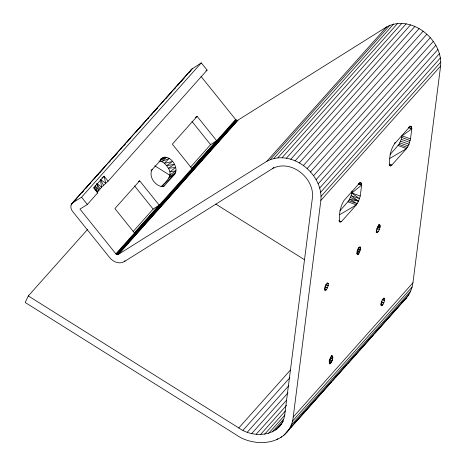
<?xml version="1.0" encoding="UTF-8"?>
<svg xmlns="http://www.w3.org/2000/svg" width="466" height="466" viewBox="0 0 466 466"><rect width="100%" height="100%" fill="white"/><g stroke="black" fill="none" stroke-linecap="round" stroke-linejoin="round"><path stroke-width="0.7" d="M87.69 229.307L28.304 295.933L25.193 302.486L235.685 434.498C254.756 448.56 290.242 445.135 293.207 417.082L320.864 200.392C323.416 173.946 291.489 148.293 266.896 161.248L117.91 254.675L116.628 254.471L115.883 253.848L79.96 209.1L87.363 204.446L97.679 192.877L97.709 191.922L95.058 185.969M286.736 432.308L406.474 297.972C410.039 293.632 412.189 288.285 412.946 282.74L440.597 66.05C443.149 39.61 411.228 13.957 386.629 26.912L237.648 120.333L236.361 120.129L235.615 119.506L201.056 76.459M380.087 226.826L380.006 225.212L379.563 224.927L378.677 225.474C377.373 227.519 376.126 230.023 376.639 232.505L377.256 232.691C378.969 231.241 379.691 228.969 380.087 226.826L378.147 226.121M384.671 298.799C384.485 301.292 383.821 304.35 381.584 305.783L381.031 305.09C381.101 302.521 381.922 299.714 383.932 297.995L384.671 298.799L383.384 298.351M339.947 210.783L348.807 200.671L351.131 195.633L352.092 190.996M360.241 195.994L361.628 185.124L361.465 183.493L360.567 182.596L359.053 183.598L344.001 200.485C340.168 206.735 338.7 214.96 339.714 222.008L340.262 222.218L341.351 221.694L356.339 204.883L358.546 201.277L360.241 195.994L351.836 193.035L361.628 185.124L358.575 183.447M410.511 138.891L411.787 128.849L411.629 127.218L410.727 126.321L409.637 126.845L394.65 143.656C390.223 149.848 388.97 158.487 389.873 165.727L390.805 165.896L391.935 164.941L406.498 148.602L409.014 144.256L410.511 138.891L402.111 135.827L401.29 139.351L398.966 144.39L390.106 154.508M94.085 187.617L97.709 191.922L101.6 187.14L108.124 181.163L207.102 70.11L201.295 62.875L191.543 69.288L71.811 203.63C70.046 206.03 70.925 209.339 72.655 211.506L109.743 257.698C113.022 261.77 119.156 264.519 124.078 261.758L272.703 168.482C290.836 158.958 314.329 177.837 312.47 197.322L284.813 414.018C282.413 436.456 254.063 439.182 238.796 427.951L28.304 295.933M161.125 186.65C165.89 181.926 173.503 175.6 168.401 168.296C166.24 164.906 163.304 161.137 158.935 160.974M162.937 186.697L164.201 185.986L174.832 174.068C179.626 166.572 168.243 151.73 160.397 159.355M394.65 143.656L395.11 142.281M331.262 355.756L332.625 356.205L332.153 356.088C330.103 357.952 328.856 361.133 329.509 363.87L330.196 363.73C332.031 361.832 333.295 358.797 332.625 356.205L331.338 355.733M359.175 252.945L360.719 248.244L360.591 246.992L359.577 246.858C358.051 248.984 356.735 251.611 357.224 254.29L358.267 254.174L359.175 252.945L356.595 252.007M191.066 70.168L191.543 69.288M163.415 157.362L152.155 169.531C148.27 176.206 154.957 185.695 162.017 186.604L164.201 185.986M71.811 203.63L192.656 68.292M71.088 204.953L72.539 203.327M73.506 202.244L76.884 198.452M82.191 192.493L83.641 190.868M85.575 188.701L87.503 186.534M88.47 185.451L90.398 183.284M94.266 178.95L95.227 177.866M97.161 175.699L99.089 173.533M100.056 172.449L103.918 168.115M109.23 162.156L110.681 160.531M112.125 158.906L117.438 152.947M120.816 149.155L121.783 148.071M124.195 145.363L125.645 143.738M127.096 142.113L130.474 138.32M135.787 132.361L137.231 130.736M138.682 129.111L141.093 126.403M142.06 125.319L143.994 123.152M147.856 118.824L148.823 117.741M150.751 115.574L152.685 113.407M153.646 112.323L157.514 107.99M162.82 102.031L163.787 100.947M165.721 98.78L171.028 92.821M174.412 89.029L175.373 87.946M177.307 85.779L179.235 83.612M180.686 81.987L184.064 78.195M189.377 72.236L190.827 70.611M72.923 202.634L81.562 197.211L201.295 62.875M139.666 180.791L114.898 208.582L134.412 232.895L159.186 205.104L139.666 180.791L138.46 181.589M197.112 116.343L172.338 144.14L191.852 168.447L216.626 140.656L197.112 116.343L195.301 117.537M133.136 231.532L153.145 209.083L159.186 205.104M190.577 167.084L210.585 144.635L216.626 140.656M115.883 253.848L235.615 119.506M116.22 254.197L235.959 119.855M116.628 254.471L236.361 120.129M117.059 254.646L236.798 120.304M117.502 254.716L237.235 120.374M117.91 254.675L237.648 120.333M118.271 254.523L238.004 120.187M124.078 261.758L125.045 260.675M266.896 161.248L386.629 26.912M270.257 159.523L389.99 25.181M273.961 158.329L393.694 23.993M277.94 157.7L397.679 23.358M282.122 157.642L401.861 23.3M272.703 168.482L273.67 167.399M286.433 158.149L406.166 23.813M290.79 159.226L410.523 24.884M295.112 160.846L414.845 26.504M299.318 162.978L419.056 28.636M303.337 165.581L423.076 31.239M307.094 168.61L426.827 34.274M310.513 172.012L430.246 37.676M313.536 175.723L433.275 41.387M316.105 179.672L435.844 45.336M318.179 183.79L437.918 49.448M319.717 187.996L439.45 53.654M320.684 192.219L440.422 57.877M321.068 196.372L440.807 62.036M320.864 200.392L440.597 66.05M238.796 427.951L290.458 369.992M243.002 430.299L289.835 377.757M247.353 432.163L288.873 385.574M251.768 433.502L287.982 392.873M256.178 434.3L286.596 400.172M260.5 434.539L286.573 405.286M264.665 434.219L285.425 410.925M268.597 433.339L285.011 414.926M272.237 431.924L283.34 419.464M275.511 429.99L283.241 421.322M280.777 424.718L281.738 423.635M278.377 427.578L281.755 423.786M293.207 417.082L412.946 282.74M292.38 421.322L412.119 286.986M276.938 439.723L277.905 438.64M291.011 425.312L410.75 290.97M280.602 437.714L281.569 436.63M289.124 428.988L408.857 294.652M283.881 435.232L289.677 428.732M290.644 427.648L292.572 425.481M294.506 423.314L304.648 411.938M305.609 410.855L319.612 395.145M321.062 393.52L331.198 382.143M332.648 380.518L334.099 378.893M335.06 377.81L346.168 365.356M348.096 363.189L358.238 351.813M359.204 350.729L369.823 338.811M370.79 337.728L373.202 335.019M374.652 333.394L384.794 322.018M386.238 320.392L399.758 305.224M401.209 303.599L406.474 297.972M161.877 186.417L174.832 174.068L168.797 178.047M101.967 178.041L104.11 176.16L108.124 181.163M402.111 135.827L411.787 128.849L408.734 127.171M160.362 159.489L162.174 158.294M160.747 159.78L164.976 156.995M150.949 170.323L152.155 169.531M170.043 174.808L176.078 170.83L169.834 171.82L175.769 167.44L168.401 168.296L174.435 164.317L166.601 165.663L172.519 161.527L164.347 163.251L169.344 158.399L161.784 161.516L166.735 157.205L160.234 160.345M169.647 176.626L175.682 172.647M205.96 70.826L207.102 70.11M389.838 158.423L406.498 148.602L398.104 145.538M339.679 214.698L356.339 204.883L347.939 201.819M376.726 229.132L379.435 229.371L376.872 228.369M325.524 285.07L328.28 285.454L328.285 283.514L327.819 282.914C325.571 284.621 324.639 287.708 324.755 290.452L325.478 290.784L326.579 289.671L328.28 285.454L325.722 284.295M357.055 251.046L359.845 251.558L357.335 250.434M377.204 227.257L379.912 227.757L377.332 226.814M329.963 358.412L332.677 358.919L330.161 357.643M329.421 360.002L332.194 360.533L329.631 359.531M326.893 283.212L328.285 283.514L326.992 283.043M351.836 193.035L359.525 198.697L351.131 195.633L358.546 201.277L349.663 199.186L357.201 203.735L348.807 200.671M324.767 287.213L327.482 287.866L324.977 286.741M357.69 249.444L360.358 250.131L357.853 248.827M382.569 299.9L384.549 300.419L382.65 299.37M378.631 224.833L380.006 225.212L378.712 224.729M358.762 247.702L360.719 248.244L358.779 247.347M389.203 164.166L391.935 164.941M330.988 356.653L332.934 357.224L330.971 356.368M381.165 302.067L383.815 302.859L381.404 301.415M356.904 253.754L358.267 254.174L357.02 253.457M324.575 289.054L326.579 289.671L324.75 288.769M389.454 165.43L390.805 165.896L389.512 165.319M408.554 127.707L411.787 128.849M358.395 183.988L361.628 185.124M380.897 304.98L382.196 305.434L380.914 304.787M338.747 220.773L341.351 221.694M376.417 230.88L378.357 231.579M409.981 126.059L411.274 126.531M409.69 126.507L411.629 127.218M401.803 137.522L410.197 140.592M401.29 139.351L409.684 142.421M400.614 141.192L409.014 144.256M399.822 142.911L408.216 145.975M398.966 144.39L407.36 147.46M359.822 182.34L361.115 182.812M359.531 182.783L361.465 183.493M378.2 225.323L380.134 226.027M380.955 303.896L382.895 304.607L381.118 303.605M329.002 360.94L331.588 361.878M329.177 361.989L331.116 362.694M329.346 362.857L330.639 363.329M357.008 253.667L358.267 254.174M350.455 197.468L358.546 201.277M376.039 231.998L377.256 232.691M154.811 165.844L170.195 175.49M215.741 204.056L304.368 259.644M100.895 179.829L105.724 183.237L104.11 176.16L93.666 187.88L97.679 192.877L94.033 187.658M97.12 183.633L101.6 187.14L100.475 180.15M153.145 209.083L134.534 185.899M191.98 121.451L210.585 144.635M95.21 185.864L98.775 190.309L96.759 183.837M81.562 197.211L87.363 204.446M96.905 183.755L99.998 188.841M100.359 179.451L103.528 185.252"/></g></svg>
